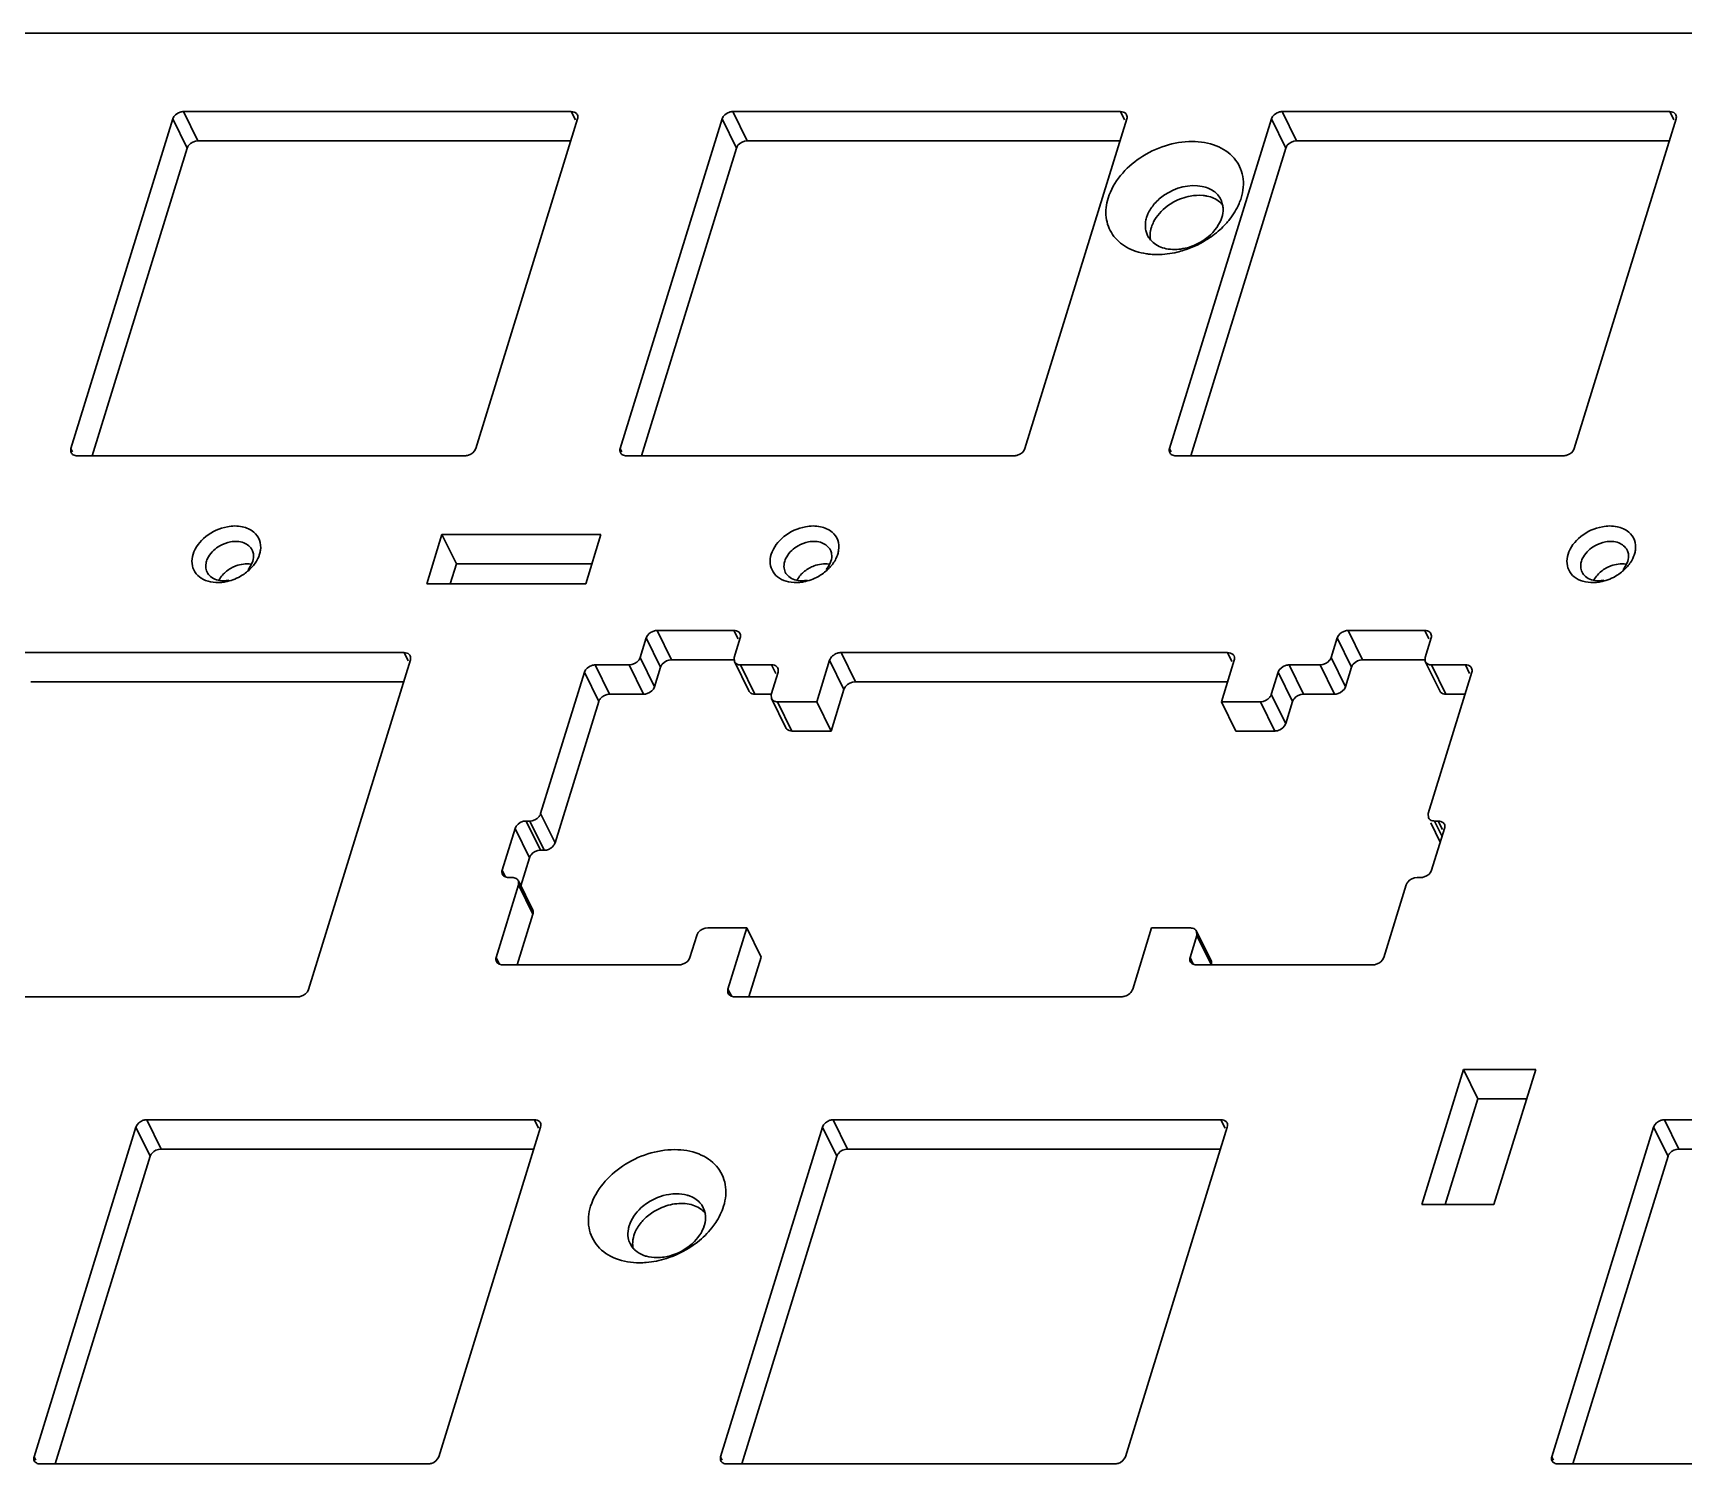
# Model space of a CAD drawing. Header units: millimetres. Extents: x 491 to 1718, y -1006 to -146.
# Drawn here: x 1359.1 to 1411.7, y -352.3 to -306.7 of the extents above; entities that cross this region are included whole.
import ezdxf

# ---------------------------------------------------------------- set-up
doc = ezdxf.new("R2010")
doc.units = ezdxf.units.MM
doc.layers.get('0').update_dxf_attribs({"lineweight": 30})

msp = doc.modelspace()

# ---------------------------------------------------------------- linework, layer by layer
at = {"color": 7, "linetype": 'Continuous'}
for p, q in [((1153.681, -306.677), (1508.336, -306.677)), ((1376.266, -309.18), (1363.914, -309.18)), ((1363.914, -309.18), (1364.372, -310.112)), ((1376.396, -309.445), (1376.266, -309.18)), ((1393.766, -309.18), (1381.414, -309.18)), ((1381.414, -309.18), (1381.872, -310.112)), ((1393.896, -309.445), (1393.766, -309.18)), ((1411.266, -309.18), (1398.914, -309.18)), ((1398.914, -309.18), (1399.372, -310.112)), ((1411.396, -309.445), (1411.266, -309.18)), ((1363.571, -309.411), (1360.325, -319.915)), ((1364.029, -310.343), (1363.571, -309.411)), ((1373.22, -319.915), (1376.466, -309.411)), ((1381.071, -309.411), (1377.825, -319.915)), ((1381.529, -310.343), (1381.071, -309.411)), ((1390.72, -319.915), (1393.966, -309.411)), ((1398.571, -309.411), (1395.325, -319.915)), ((1399.029, -310.343), (1398.571, -309.411)), ((1408.22, -319.915), (1411.466, -309.411)), ((1364.372, -310.112), (1376.249, -310.112)), ((1381.872, -310.112), (1393.749, -310.112)), ((1399.372, -310.112), (1411.249, -310.112)), ((1360.999, -320.146), (1364.029, -310.343)), ((1378.499, -320.146), (1381.529, -310.343)), ((1396, -320.146), (1399.029, -310.343)), ((1360.325, -319.915), (1360.378, -320.023)), ((1360.525, -320.146), (1372.877, -320.146)), ((1377.825, -319.915), (1377.878, -320.023)), ((1378.025, -320.146), (1390.377, -320.146)), ((1395.325, -319.915), (1395.378, -320.023)), ((1395.526, -320.146), (1407.877, -320.146)), ((1371.663, -324.223), (1372.147, -322.657)), ((1372.147, -322.657), (1377.212, -322.657)), ((1372.147, -322.657), (1372.605, -323.589)), ((1377.212, -322.657), (1376.728, -324.223)), ((1372.409, -324.223), (1372.605, -323.589)), ((1372.605, -323.589), (1376.924, -323.589)), ((1376.728, -324.223), (1371.663, -324.223)), ((1378.656, -325.945), (1378.462, -326.572)), ((1379.113, -326.878), (1378.656, -325.945)), ((1381.445, -325.71), (1379.005, -325.71)), ((1379.005, -325.71), (1379.462, -326.643)), ((1381.578, -325.98), (1381.445, -325.71)), ((1381.455, -326.572), (1381.649, -325.945)), ((1400.669, -325.945), (1400.475, -326.572)), ((1401.127, -326.878), (1400.669, -325.945)), ((1403.459, -325.71), (1401.018, -325.71)), ((1401.018, -325.71), (1401.476, -326.643)), ((1403.591, -325.98), (1403.459, -325.71)), ((1403.469, -326.572), (1403.662, -325.945)), ((1370.939, -326.415), (1358.588, -326.415)), ((1371.07, -326.681), (1370.939, -326.415)), ((1378.462, -326.572), (1378.92, -327.505)), ((1379.462, -326.643), (1381.455, -326.643)), ((1381.462, -326.704), (1381.455, -326.572)), ((1397.176, -326.415), (1384.861, -326.415)), ((1384.861, -326.415), (1385.319, -327.348)), ((1397.315, -326.699), (1397.176, -326.415)), ((1400.475, -326.572), (1400.933, -327.505)), ((1401.476, -326.643), (1403.469, -326.643)), ((1403.476, -326.704), (1403.469, -326.572)), ((1367.893, -337.151), (1371.14, -326.647)), ((1376.682, -327.042), (1375.29, -331.546)), ((1377.139, -327.975), (1376.682, -327.042)), ((1378.113, -326.807), (1377.031, -326.807)), ((1377.031, -326.807), (1377.488, -327.74)), ((1378.571, -327.74), (1378.113, -326.807)), ((1378.92, -327.505), (1379.113, -326.878)), ((1381.92, -327.637), (1381.462, -326.704)), ((1382.649, -326.807), (1381.659, -326.807)), ((1381.659, -326.807), (1382.117, -327.74)), ((1382.635, -327.747), (1382.853, -327.042)), ((1382.782, -327.077), (1382.649, -326.807)), ((1384.087, -327.982), (1384.495, -326.662)), ((1384.952, -327.595), (1384.495, -326.662)), ((1397.39, -326.662), (1396.982, -327.982)), ((1398.787, -327.042), (1398.569, -327.747)), ((1399.245, -327.975), (1398.787, -327.042)), ((1400.126, -326.807), (1399.136, -326.807)), ((1399.136, -326.807), (1399.594, -327.74)), ((1400.584, -327.74), (1400.126, -326.807)), ((1400.933, -327.505), (1401.127, -326.878)), ((1403.933, -327.637), (1403.476, -326.704)), ((1403.567, -331.546), (1404.958, -327.042)), ((1404.755, -326.807), (1403.673, -326.807)), ((1403.673, -326.807), (1404.13, -327.74)), ((1404.887, -327.077), (1404.755, -326.807)), ((1359.045, -327.348), (1370.923, -327.348)), ((1384.952, -327.595), (1384.544, -328.914)), ((1385.319, -327.348), (1397.178, -327.348)), ((1375.748, -332.479), (1377.139, -327.975)), ((1377.488, -327.74), (1378.571, -327.74)), ((1382.117, -327.74), (1382.635, -327.74)), ((1382.642, -327.879), (1382.635, -327.747)), ((1383.1, -328.812), (1382.642, -327.879)), ((1382.839, -327.982), (1384.087, -327.982)), ((1382.839, -327.982), (1383.296, -328.914)), ((1384.087, -327.982), (1384.544, -328.914)), ((1396.982, -327.982), (1398.221, -327.982)), ((1396.982, -327.982), (1397.439, -328.914)), ((1398.678, -328.914), (1398.221, -327.982)), ((1398.569, -327.747), (1399.027, -328.679)), ((1399.027, -328.679), (1399.245, -327.975)), ((1399.594, -327.74), (1400.584, -327.74)), ((1404.13, -327.74), (1404.743, -327.74)), ((1384.544, -328.914), (1383.296, -328.914)), ((1398.678, -328.914), (1397.439, -328.914)), ((1374.941, -331.781), (1374.826, -331.781)), ((1374.826, -331.781), (1375.283, -332.714)), ((1375.399, -332.714), (1374.941, -331.781)), ((1375.29, -331.546), (1375.748, -332.479)), ((1403.573, -331.678), (1403.567, -331.546)), ((1403.954, -332.454), (1403.652, -331.839)), ((1403.885, -331.781), (1403.77, -331.781)), ((1403.77, -331.781), (1404.01, -332.271)), ((1404.018, -332.051), (1403.885, -331.781)), ((1374.477, -332.016), (1374.065, -333.348)), ((1374.935, -332.949), (1374.477, -332.016)), ((1403.678, -333.348), (1404.089, -332.016)), ((1374.658, -333.843), (1374.935, -332.949)), ((1375.283, -332.714), (1375.399, -332.714)), ((1374.065, -333.348), (1374.168, -333.556)), ((1374.588, -333.818), (1373.874, -336.129)), ((1374.269, -333.583), (1374.384, -333.583)), ((1374.581, -333.686), (1374.588, -333.818)), ((1375.039, -334.618), (1374.581, -333.686)), ((1375.046, -334.75), (1374.588, -333.818)), ((1402.15, -336.129), (1402.865, -333.818)), ((1403.214, -333.583), (1403.329, -333.583)), ((1374.547, -336.364), (1375.046, -334.75)), ((1380.045, -336.129), (1380.263, -335.424)), ((1381.86, -335.189), (1380.612, -335.189)), ((1381.258, -337.135), (1381.86, -335.189)), ((1381.86, -335.189), (1382.317, -336.121)), ((1394.755, -335.189), (1394.153, -337.135)), ((1395.994, -335.189), (1394.755, -335.189)), ((1396.197, -335.424), (1395.979, -336.129)), ((1396.19, -335.291), (1396.197, -335.424)), ((1396.648, -336.224), (1396.19, -335.292)), ((1396.655, -336.356), (1396.197, -335.424)), ((1373.874, -336.129), (1373.976, -336.337)), ((1374.078, -336.364), (1379.696, -336.364)), ((1382.317, -336.121), (1381.928, -337.382)), ((1395.979, -336.129), (1396.082, -336.337)), ((1396.183, -336.364), (1401.802, -336.364)), ((1381.258, -337.135), (1381.367, -337.356)), ((1355.199, -337.382), (1367.55, -337.382)), ((1381.472, -337.382), (1393.787, -337.382)), ((1403.36, -344.002), (1404.691, -339.695)), ((1404.691, -339.695), (1406.994, -339.695)), ((1404.691, -339.695), (1405.149, -340.627)), ((1406.994, -339.695), (1405.663, -344.002)), ((1404.106, -344.002), (1405.149, -340.627)), ((1405.149, -340.627), (1406.706, -340.627)), ((1375.09, -341.299), (1362.739, -341.299)), ((1362.739, -341.299), (1363.196, -342.231)), ((1375.22, -341.564), (1375.09, -341.299)), ((1396.965, -341.299), (1384.614, -341.299)), ((1384.614, -341.299), (1385.071, -342.231)), ((1397.096, -341.564), (1396.965, -341.299)), ((1423.446, -341.299), (1411.094, -341.299)), ((1411.094, -341.299), (1411.552, -342.231)), ((1362.396, -341.53), (1359.149, -352.034)), ((1362.853, -342.462), (1362.396, -341.53)), ((1372.044, -352.034), (1375.29, -341.53)), ((1384.271, -341.53), (1381.025, -352.034)), ((1384.728, -342.462), (1384.271, -341.53)), ((1393.92, -352.034), (1397.166, -341.53)), ((1410.751, -341.53), (1407.505, -352.034)), ((1411.209, -342.462), (1410.751, -341.53)), ((1363.196, -342.231), (1375.074, -342.231)), ((1385.071, -342.231), (1396.949, -342.231)), ((1411.552, -342.231), (1423.429, -342.231)), ((1359.824, -352.265), (1362.853, -342.462)), ((1381.699, -352.265), (1384.728, -342.462)), ((1408.179, -352.265), (1411.209, -342.462)), ((1405.663, -344.002), (1403.36, -344.002)), ((1359.149, -352.034), (1359.202, -352.142)), ((1359.35, -352.265), (1371.701, -352.265)), ((1381.025, -352.034), (1381.077, -352.142)), ((1381.225, -352.265), (1393.576, -352.265)), ((1407.505, -352.034), (1407.558, -352.142)), ((1407.705, -352.265), (1420.057, -352.265))]:
    msp.add_line(p, q, dxfattribs=at)
for centre, radius, start, end in [((1396.346, -312.283), 0.685, 10.8641, 26.0885), ((1395.237, -311.034), 2.551, 318.6461, 321.4986), ((1395.237, -312.828), 0.68, 194.3459, 206.141), ((1395.275, -312.797), 0.729, 220.5336, 229.4494), ((1394.82, -310.57), 3.178, 287.6808, 303.9148), ((1394.919, -311.502), 2.232, 261.469, 264.9558), ((1394.931, -311.355), 2.38, 264.9707, 270.0306), ((1365.039, -323.669), 0.418, 194.356, 206.1409), ((1383.461, -323.669), 0.418, 194.356, 206.1409), ((1408.845, -323.669), 0.418, 194.356, 206.1409), ((1378.332, -342.689), 3.178, 287.6832, 303.9153)]:
    msp.add_arc(centre, radius, start, end, dxfattribs=at)
for points, knots in [([(1363.914, -309.18), (1363.877, -309.18), (1363.737, -309.203), (1363.602, -309.31), (1363.571, -309.411)], [0, 0, 0, 0, 0.259073, 1, 1, 1, 1]), ([(1376.459, -309.281), (1376.451, -309.265), (1376.406, -309.203), (1376.323, -309.18), (1376.266, -309.18)], [0, 0, 0, 0, 0.230739, 1, 1, 1, 1]), ([(1381.414, -309.18), (1381.377, -309.18), (1381.237, -309.203), (1381.102, -309.31), (1381.071, -309.411)], [0, 0, 0, 0, 0.259073, 1, 1, 1, 1]), ([(1393.959, -309.281), (1393.952, -309.265), (1393.907, -309.203), (1393.824, -309.18), (1393.766, -309.18)], [0, 0, 0, 0, 0.230739, 1, 1, 1, 1]), ([(1398.914, -309.18), (1398.878, -309.18), (1398.737, -309.203), (1398.602, -309.31), (1398.571, -309.411)], [0, 0, 0, 0, 0.259073, 1, 1, 1, 1]), ([(1411.459, -309.281), (1411.452, -309.265), (1411.407, -309.203), (1411.324, -309.18), (1411.266, -309.18)], [0, 0, 0, 0, 0.230739, 1, 1, 1, 1]), ([(1364.029, -310.343), (1364.038, -310.311), (1364.11, -310.185), (1364.262, -310.112), (1364.372, -310.112)], [0, 0, 0, 0, 0.234683, 1, 1, 1, 1]), ([(1381.529, -310.343), (1381.539, -310.311), (1381.61, -310.185), (1381.763, -310.112), (1381.872, -310.112)], [0, 0, 0, 0, 0.234683, 1, 1, 1, 1]), ([(1393.371, -311.933), (1393.531, -311.414), (1394.146, -310.723), (1395.168, -310.234), (1396.017, -310.086), (1396.802, -310.207), (1397.419, -310.606), (1397.725, -311.248), (1397.676, -311.713), (1397.608, -311.933)], [0, 0, 0, 0, 0.262751, 0.407557, 0.546977, 0.672912, 0.783953, 0.888434, 1, 1, 1, 1]), ([(1399.029, -310.343), (1399.039, -310.311), (1399.111, -310.185), (1399.263, -310.112), (1399.372, -310.112)], [0, 0, 0, 0, 0.234683, 1, 1, 1, 1]), ([(1394.852, -312.113), (1394.945, -312.007), (1395.36, -311.646), (1395.966, -311.479), (1396.367, -311.562)], [0, 0, 0, 0, 0.256075, 1, 1, 1, 1]), ([(1396.52, -311.873), (1396.478, -311.864), (1396.302, -311.838), (1396.121, -311.848), (1395.987, -311.873)], [0, 0, 0, 0, 0.239177, 1, 1, 1, 1]), ([(1396.367, -311.562), (1396.495, -311.588), (1396.735, -311.681), (1396.909, -311.876), (1396.961, -311.982)], [0, 0, 0, 0, 0.52519, 1, 1, 1, 1]), ([(1397.02, -312.15), (1396.99, -312.115), (1396.851, -311.981), (1396.664, -311.902), (1396.52, -311.873)], [0, 0, 0, 0, 0.23644, 1, 1, 1, 1]), ([(1394.588, -313.709), (1394.368, -313.676), (1393.955, -313.549), (1393.474, -313.131), (1393.258, -312.543), (1393.31, -312.131), (1393.371, -311.933)], [0, 0, 0, 0, 0.269713, 0.512526, 0.747867, 1, 1, 1, 1]), ([(1394.597, -312.555), (1394.609, -312.516), (1394.669, -312.356), (1394.766, -312.211), (1394.852, -312.113)], [0, 0, 0, 0, 0.236528, 1, 1, 1, 1]), ([(1395.446, -312.069), (1395.378, -312.107), (1395.129, -312.269), (1394.919, -312.499), (1394.82, -312.694)], [0, 0, 0, 0, 0.263032, 1, 1, 1, 1]), ([(1397.608, -311.933), (1397.589, -311.993), (1397.498, -312.239), (1397.358, -312.466), (1397.233, -312.622)], [0, 0, 0, 0, 0.238076, 1, 1, 1, 1]), ([(1394.558, -312.865), (1394.553, -312.788), (1394.562, -312.682), (1394.589, -312.58), (1394.597, -312.555)], [0, 0, 0, 0, 0.741648, 1, 1, 1, 1]), ([(1394.749, -312.865), (1394.739, -312.899), (1394.706, -313.03), (1394.703, -313.169), (1394.722, -313.267)], [0, 0, 0, 0, 0.260929, 1, 1, 1, 1]), ([(1396.992, -312.555), (1396.967, -312.633), (1396.819, -312.961), (1396.535, -313.216), (1396.295, -313.351)], [0, 0, 0, 0, 0.230394, 1, 1, 1, 1]), ([(1397.152, -312.72), (1397.112, -312.765), (1396.942, -312.945), (1396.748, -313.103), (1396.593, -313.207)], [0, 0, 0, 0, 0.244872, 1, 1, 1, 1]), ([(1395.754, -313.547), (1395.579, -313.579), (1395.239, -313.589), (1394.919, -313.451), (1394.802, -313.351)], [0, 0, 0, 0, 0.534982, 1, 1, 1, 1]), ([(1395.786, -313.598), (1395.715, -313.62), (1395.437, -313.697), (1395.147, -313.735), (1394.933, -313.735)], [0, 0, 0, 0, 0.256675, 1, 1, 1, 1]), ([(1372.877, -320.146), (1372.914, -320.146), (1373.054, -320.123), (1373.189, -320.016), (1373.22, -319.915)], [0, 0, 0, 0, 0.259073, 1, 1, 1, 1]), ([(1390.377, -320.146), (1390.414, -320.146), (1390.554, -320.123), (1390.689, -320.016), (1390.72, -319.915)], [0, 0, 0, 0, 0.259073, 1, 1, 1, 1]), ([(1407.877, -320.146), (1407.914, -320.146), (1408.054, -320.123), (1408.189, -320.016), (1408.22, -319.915)], [0, 0, 0, 0, 0.259073, 1, 1, 1, 1]), ([(1364.216, -323.283), (1364.284, -323.063), (1364.604, -322.658), (1365.062, -322.451), (1365.311, -322.405)], [0, 0, 0, 0, 0.476961, 1, 1, 1, 1]), ([(1365.311, -322.405), (1365.466, -322.377), (1365.767, -322.369), (1366.05, -322.49), (1366.154, -322.579)], [0, 0, 0, 0, 0.534997, 1, 1, 1, 1]), ([(1382.637, -323.283), (1382.706, -323.063), (1383.026, -322.658), (1383.484, -322.451), (1383.732, -322.405)], [0, 0, 0, 0, 0.476961, 1, 1, 1, 1]), ([(1383.732, -322.405), (1383.887, -322.377), (1384.188, -322.369), (1384.471, -322.49), (1384.575, -322.579)], [0, 0, 0, 0, 0.534997, 1, 1, 1, 1]), ([(1408.022, -323.283), (1408.09, -323.063), (1408.41, -322.658), (1408.868, -322.451), (1409.117, -322.405)], [0, 0, 0, 0, 0.476961, 1, 1, 1, 1]), ([(1409.117, -322.405), (1409.272, -322.377), (1409.572, -322.369), (1409.856, -322.49), (1409.959, -322.579)], [0, 0, 0, 0, 0.534997, 1, 1, 1, 1]), ([(1365.407, -322.89), (1365.547, -322.864), (1365.82, -322.865), (1366.048, -323.043), (1366.1, -323.149)], [0, 0, 0, 0, 0.546134, 1, 1, 1, 1]), ([(1366.154, -322.579), (1366.233, -322.647), (1366.362, -322.828), (1366.378, -323.049), (1366.363, -323.155)], [0, 0, 0, 0, 0.493201, 1, 1, 1, 1]), ([(1383.828, -322.89), (1383.968, -322.864), (1384.242, -322.865), (1384.47, -323.043), (1384.522, -323.149)], [0, 0, 0, 0, 0.546134, 1, 1, 1, 1]), ([(1384.575, -322.579), (1384.654, -322.647), (1384.784, -322.828), (1384.799, -323.049), (1384.785, -323.155)], [0, 0, 0, 0, 0.493201, 1, 1, 1, 1]), ([(1409.213, -322.89), (1409.352, -322.864), (1409.626, -322.865), (1409.854, -323.043), (1409.906, -323.149)], [0, 0, 0, 0, 0.546134, 1, 1, 1, 1]), ([(1409.959, -322.579), (1410.038, -322.647), (1410.168, -322.828), (1410.184, -323.049), (1410.169, -323.155)], [0, 0, 0, 0, 0.493201, 1, 1, 1, 1]), ([(1364.768, -324.162), (1364.666, -324.14), (1364.474, -324.069), (1364.255, -323.859), (1364.161, -323.576), (1364.187, -323.379), (1364.216, -323.283)], [0, 0, 0, 0, 0.26673, 0.508909, 0.746122, 1, 1, 1, 1]), ([(1364.645, -323.501), (1364.66, -323.453), (1364.752, -323.251), (1364.926, -323.094), (1365.074, -323.011)], [0, 0, 0, 0, 0.230397, 1, 1, 1, 1]), ([(1366.335, -323.283), (1366.324, -323.318), (1366.27, -323.459), (1366.185, -323.587), (1366.109, -323.674)], [0, 0, 0, 0, 0.23653, 1, 1, 1, 1]), ([(1383.19, -324.162), (1383.087, -324.14), (1382.895, -324.069), (1382.676, -323.859), (1382.582, -323.576), (1382.608, -323.379), (1382.637, -323.283)], [0, 0, 0, 0, 0.26673, 0.508909, 0.746122, 1, 1, 1, 1]), ([(1383.067, -323.501), (1383.082, -323.453), (1383.173, -323.251), (1383.348, -323.094), (1383.495, -323.011)], [0, 0, 0, 0, 0.230397, 1, 1, 1, 1]), ([(1384.756, -323.283), (1384.745, -323.318), (1384.692, -323.459), (1384.606, -323.587), (1384.53, -323.674)], [0, 0, 0, 0, 0.23653, 1, 1, 1, 1]), ([(1408.574, -324.162), (1408.471, -324.14), (1408.279, -324.069), (1408.061, -323.859), (1407.967, -323.576), (1407.993, -323.379), (1408.022, -323.283)], [0, 0, 0, 0, 0.26673, 0.508909, 0.746122, 1, 1, 1, 1]), ([(1408.451, -323.501), (1408.466, -323.453), (1408.558, -323.251), (1408.732, -323.094), (1408.88, -323.011)], [0, 0, 0, 0, 0.230397, 1, 1, 1, 1]), ([(1410.14, -323.283), (1410.13, -323.318), (1410.076, -323.459), (1409.991, -323.587), (1409.915, -323.674)], [0, 0, 0, 0, 0.23653, 1, 1, 1, 1]), ([(1364.634, -323.773), (1364.618, -323.708), (1364.617, -323.613), (1364.638, -323.524), (1364.645, -323.501)], [0, 0, 0, 0, 0.737903, 1, 1, 1, 1]), ([(1365.357, -324.112), (1365.302, -324.122), (1365.101, -324.143), (1364.883, -324.086), (1364.771, -323.991)], [0, 0, 0, 0, 0.278584, 1, 1, 1, 1]), ([(1365.425, -323.726), (1365.475, -323.698), (1365.673, -323.606), (1365.903, -323.573), (1366.062, -323.6)], [0, 0, 0, 0, 0.262448, 1, 1, 1, 1]), ([(1366.109, -323.674), (1366.082, -323.705), (1365.966, -323.826), (1365.829, -323.926), (1365.718, -323.988)], [0, 0, 0, 0, 0.24409, 1, 1, 1, 1]), ([(1366.119, -323.501), (1366.112, -323.525), (1366.074, -323.623), (1366.015, -323.712), (1365.962, -323.773)], [0, 0, 0, 0, 0.236531, 1, 1, 1, 1]), ([(1383.056, -323.773), (1383.039, -323.708), (1383.038, -323.613), (1383.06, -323.524), (1383.067, -323.501)], [0, 0, 0, 0, 0.737903, 1, 1, 1, 1]), ([(1383.779, -324.112), (1383.723, -324.122), (1383.522, -324.143), (1383.304, -324.086), (1383.193, -323.991)], [0, 0, 0, 0, 0.278584, 1, 1, 1, 1]), ([(1383.846, -323.726), (1383.896, -323.698), (1384.094, -323.606), (1384.324, -323.573), (1384.483, -323.6)], [0, 0, 0, 0, 0.262448, 1, 1, 1, 1]), ([(1384.53, -323.674), (1384.503, -323.705), (1384.387, -323.826), (1384.25, -323.926), (1384.139, -323.988)], [0, 0, 0, 0, 0.24409, 1, 1, 1, 1]), ([(1384.54, -323.501), (1384.533, -323.525), (1384.496, -323.623), (1384.436, -323.712), (1384.383, -323.773)], [0, 0, 0, 0, 0.236531, 1, 1, 1, 1]), ([(1408.44, -323.773), (1408.423, -323.708), (1408.422, -323.613), (1408.444, -323.524), (1408.451, -323.501)], [0, 0, 0, 0, 0.737903, 1, 1, 1, 1]), ([(1409.163, -324.112), (1409.107, -324.122), (1408.907, -324.143), (1408.688, -324.086), (1408.577, -323.991)], [0, 0, 0, 0, 0.278584, 1, 1, 1, 1]), ([(1409.231, -323.726), (1409.281, -323.698), (1409.479, -323.606), (1409.708, -323.573), (1409.867, -323.6)], [0, 0, 0, 0, 0.262448, 1, 1, 1, 1]), ([(1409.915, -323.674), (1409.888, -323.705), (1409.772, -323.826), (1409.634, -323.926), (1409.524, -323.988)], [0, 0, 0, 0, 0.24409, 1, 1, 1, 1]), ([(1409.925, -323.501), (1409.917, -323.525), (1409.88, -323.623), (1409.821, -323.712), (1409.768, -323.773)], [0, 0, 0, 0, 0.236531, 1, 1, 1, 1]), ([(1365.24, -324.162), (1365.199, -324.169), (1365.043, -324.191), (1364.882, -324.185), (1364.768, -324.162)], [0, 0, 0, 0, 0.261057, 1, 1, 1, 1]), ([(1383.661, -324.162), (1383.62, -324.169), (1383.464, -324.191), (1383.304, -324.185), (1383.19, -324.162)], [0, 0, 0, 0, 0.261057, 1, 1, 1, 1]), ([(1409.045, -324.162), (1409.005, -324.169), (1408.849, -324.191), (1408.688, -324.185), (1408.574, -324.162)], [0, 0, 0, 0, 0.261057, 1, 1, 1, 1]), ([(1379.005, -325.71), (1378.967, -325.71), (1378.824, -325.734), (1378.687, -325.843), (1378.656, -325.945)], [0, 0, 0, 0, 0.258957, 1, 1, 1, 1]), ([(1381.642, -325.813), (1381.634, -325.797), (1381.589, -325.734), (1381.504, -325.71), (1381.445, -325.71)], [0, 0, 0, 0, 0.230371, 1, 1, 1, 1]), ([(1401.018, -325.71), (1400.98, -325.71), (1400.838, -325.734), (1400.701, -325.843), (1400.669, -325.945)], [0, 0, 0, 0, 0.258957, 1, 1, 1, 1]), ([(1403.655, -325.813), (1403.648, -325.797), (1403.602, -325.734), (1403.518, -325.71), (1403.459, -325.71)], [0, 0, 0, 0, 0.230371, 1, 1, 1, 1]), ([(1371.133, -326.517), (1371.125, -326.501), (1371.08, -326.439), (1370.997, -326.415), (1370.939, -326.415)], [0, 0, 0, 0, 0.230739, 1, 1, 1, 1]), ([(1378.462, -326.572), (1378.452, -326.605), (1378.379, -326.733), (1378.224, -326.807), (1378.113, -326.807)], [0, 0, 0, 0, 0.234574, 1, 1, 1, 1]), ([(1379.113, -326.878), (1379.123, -326.845), (1379.196, -326.717), (1379.351, -326.643), (1379.462, -326.643)], [0, 0, 0, 0, 0.234574, 1, 1, 1, 1]), ([(1384.861, -326.415), (1384.822, -326.415), (1384.672, -326.44), (1384.528, -326.555), (1384.495, -326.662)], [0, 0, 0, 0, 0.259073, 1, 1, 1, 1]), ([(1397.382, -326.523), (1397.374, -326.507), (1397.326, -326.44), (1397.237, -326.415), (1397.176, -326.415)], [0, 0, 0, 0, 0.230739, 1, 1, 1, 1]), ([(1400.475, -326.572), (1400.465, -326.605), (1400.392, -326.733), (1400.238, -326.807), (1400.126, -326.807)], [0, 0, 0, 0, 0.234574, 1, 1, 1, 1]), ([(1401.127, -326.878), (1401.137, -326.845), (1401.21, -326.717), (1401.364, -326.643), (1401.476, -326.643)], [0, 0, 0, 0, 0.234574, 1, 1, 1, 1]), ([(1377.031, -326.807), (1376.993, -326.807), (1376.85, -326.831), (1376.714, -326.94), (1376.682, -327.042)], [0, 0, 0, 0, 0.258957, 1, 1, 1, 1]), ([(1381.659, -326.807), (1381.638, -326.807), (1381.562, -326.801), (1381.486, -326.753), (1381.462, -326.704)], [0, 0, 0, 0, 0.283064, 1, 1, 1, 1]), ([(1382.846, -326.91), (1382.838, -326.894), (1382.793, -326.831), (1382.708, -326.807), (1382.649, -326.807)], [0, 0, 0, 0, 0.230371, 1, 1, 1, 1]), ([(1399.136, -326.807), (1399.099, -326.807), (1398.956, -326.831), (1398.819, -326.94), (1398.787, -327.042)], [0, 0, 0, 0, 0.258957, 1, 1, 1, 1]), ([(1403.673, -326.807), (1403.651, -326.807), (1403.576, -326.801), (1403.5, -326.753), (1403.476, -326.704)], [0, 0, 0, 0, 0.283064, 1, 1, 1, 1]), ([(1404.951, -326.91), (1404.944, -326.894), (1404.898, -326.831), (1404.814, -326.807), (1404.755, -326.807)], [0, 0, 0, 0, 0.230371, 1, 1, 1, 1]), ([(1378.571, -327.74), (1378.608, -327.74), (1378.751, -327.716), (1378.888, -327.607), (1378.92, -327.505)], [0, 0, 0, 0, 0.258957, 1, 1, 1, 1]), ([(1381.92, -327.637), (1381.928, -327.652), (1381.973, -327.716), (1382.058, -327.74), (1382.117, -327.74)], [0, 0, 0, 0, 0.230371, 1, 1, 1, 1]), ([(1384.952, -327.595), (1384.963, -327.56), (1385.04, -327.426), (1385.202, -327.348), (1385.319, -327.348)], [0, 0, 0, 0, 0.234683, 1, 1, 1, 1]), ([(1400.584, -327.74), (1400.621, -327.74), (1400.764, -327.716), (1400.901, -327.607), (1400.933, -327.505)], [0, 0, 0, 0, 0.258957, 1, 1, 1, 1]), ([(1403.933, -327.637), (1403.941, -327.652), (1403.987, -327.716), (1404.071, -327.74), (1404.13, -327.74)], [0, 0, 0, 0, 0.230371, 1, 1, 1, 1]), ([(1377.139, -327.975), (1377.15, -327.942), (1377.222, -327.814), (1377.377, -327.74), (1377.488, -327.74)], [0, 0, 0, 0, 0.234574, 1, 1, 1, 1]), ([(1382.839, -327.982), (1382.817, -327.982), (1382.742, -327.975), (1382.666, -327.928), (1382.642, -327.879)], [0, 0, 0, 0, 0.283064, 1, 1, 1, 1]), ([(1398.569, -327.747), (1398.559, -327.78), (1398.486, -327.908), (1398.332, -327.982), (1398.221, -327.982)], [0, 0, 0, 0, 0.234574, 1, 1, 1, 1]), ([(1399.245, -327.975), (1399.255, -327.942), (1399.328, -327.814), (1399.483, -327.74), (1399.594, -327.74)], [0, 0, 0, 0, 0.234574, 1, 1, 1, 1]), ([(1398.678, -328.914), (1398.716, -328.914), (1398.858, -328.891), (1398.995, -328.782), (1399.027, -328.679)], [0, 0, 0, 0, 0.258957, 1, 1, 1, 1]), ([(1383.1, -328.812), (1383.107, -328.827), (1383.153, -328.891), (1383.238, -328.914), (1383.296, -328.914)], [0, 0, 0, 0, 0.230371, 1, 1, 1, 1]), ([(1374.826, -331.781), (1374.788, -331.781), (1374.646, -331.805), (1374.509, -331.914), (1374.477, -332.016)], [0, 0, 0, 0, 0.258957, 1, 1, 1, 1]), ([(1375.29, -331.546), (1375.28, -331.579), (1375.207, -331.707), (1375.052, -331.781), (1374.941, -331.781)], [0, 0, 0, 0, 0.234574, 1, 1, 1, 1]), ([(1403.77, -331.781), (1403.749, -331.781), (1403.673, -331.775), (1403.597, -331.727), (1403.574, -331.678)], [0, 0, 0, 0, 0.283064, 1, 1, 1, 1]), ([(1404.082, -331.884), (1404.074, -331.868), (1404.029, -331.805), (1403.944, -331.781), (1403.885, -331.781)], [0, 0, 0, 0, 0.230371, 1, 1, 1, 1]), ([(1374.935, -332.949), (1374.945, -332.916), (1375.018, -332.788), (1375.172, -332.714), (1375.283, -332.714)], [0, 0, 0, 0, 0.234574, 1, 1, 1, 1]), ([(1403.329, -333.583), (1403.366, -333.583), (1403.509, -333.559), (1403.646, -333.45), (1403.678, -333.348)], [0, 0, 0, 0, 0.258957, 1, 1, 1, 1]), ([(1402.865, -333.818), (1402.875, -333.785), (1402.948, -333.657), (1403.102, -333.583), (1403.214, -333.583)], [0, 0, 0, 0, 0.234574, 1, 1, 1, 1]), ([(1380.263, -335.424), (1380.273, -335.391), (1380.346, -335.263), (1380.501, -335.189), (1380.612, -335.189)], [0, 0, 0, 0, 0.234574, 1, 1, 1, 1]), ([(1395.994, -335.189), (1396.015, -335.189), (1396.09, -335.195), (1396.166, -335.243), (1396.19, -335.292)], [0, 0, 0, 0, 0.283064, 1, 1, 1, 1]), ([(1379.696, -336.364), (1379.734, -336.364), (1379.876, -336.34), (1380.013, -336.231), (1380.045, -336.129)], [0, 0, 0, 0, 0.258957, 1, 1, 1, 1]), ([(1401.802, -336.364), (1401.839, -336.364), (1401.982, -336.34), (1402.119, -336.231), (1402.15, -336.129)], [0, 0, 0, 0, 0.258957, 1, 1, 1, 1]), ([(1367.55, -337.382), (1367.587, -337.382), (1367.728, -337.359), (1367.862, -337.252), (1367.893, -337.151)], [0, 0, 0, 0, 0.259073, 1, 1, 1, 1]), ([(1393.787, -337.382), (1393.826, -337.382), (1393.976, -337.357), (1394.12, -337.243), (1394.153, -337.135)], [0, 0, 0, 0, 0.259073, 1, 1, 1, 1]), ([(1362.739, -341.299), (1362.702, -341.299), (1362.561, -341.322), (1362.427, -341.429), (1362.396, -341.53)], [0, 0, 0, 0, 0.259073, 1, 1, 1, 1]), ([(1375.284, -341.4), (1375.276, -341.384), (1375.231, -341.322), (1375.148, -341.299), (1375.09, -341.299)], [0, 0, 0, 0, 0.230739, 1, 1, 1, 1]), ([(1384.614, -341.299), (1384.577, -341.299), (1384.437, -341.322), (1384.302, -341.429), (1384.271, -341.53)], [0, 0, 0, 0, 0.259073, 1, 1, 1, 1]), ([(1397.159, -341.4), (1397.151, -341.384), (1397.106, -341.322), (1397.023, -341.299), (1396.965, -341.299)], [0, 0, 0, 0, 0.230739, 1, 1, 1, 1]), ([(1411.094, -341.299), (1411.057, -341.299), (1410.917, -341.322), (1410.782, -341.429), (1410.751, -341.53)], [0, 0, 0, 0, 0.259073, 1, 1, 1, 1]), ([(1362.853, -342.462), (1362.863, -342.43), (1362.935, -342.304), (1363.087, -342.231), (1363.196, -342.231)], [0, 0, 0, 0, 0.234683, 1, 1, 1, 1]), ([(1381.12, -344.052), (1381.188, -343.832), (1381.237, -343.367), (1380.931, -342.725), (1380.314, -342.326), (1379.529, -342.205), (1378.68, -342.353), (1377.658, -342.843), (1377.043, -343.533), (1376.883, -344.052)], [0, 0, 0, 0, 0.111566, 0.216047, 0.327087, 0.453023, 0.592443, 0.737249, 1, 1, 1, 1]), ([(1384.728, -342.462), (1384.738, -342.43), (1384.81, -342.304), (1384.962, -342.231), (1385.071, -342.231)], [0, 0, 0, 0, 0.234683, 1, 1, 1, 1]), ([(1411.209, -342.462), (1411.219, -342.43), (1411.291, -342.304), (1411.443, -342.231), (1411.552, -342.231)], [0, 0, 0, 0, 0.234683, 1, 1, 1, 1]), ([(1378.682, -343.954), (1378.613, -344), (1378.369, -344.19), (1378.176, -344.457), (1378.109, -344.674)], [0, 0, 0, 0, 0.268717, 1, 1, 1, 1]), ([(1379.621, -343.655), (1379.541, -343.655), (1379.21, -343.684), (1378.89, -343.813), (1378.682, -343.954)], [0, 0, 0, 0, 0.241653, 1, 1, 1, 1]), ([(1379.494, -343.993), (1379.668, -343.96), (1380.006, -343.95), (1380.326, -344.083), (1380.444, -344.182)], [0, 0, 0, 0, 0.534715, 1, 1, 1, 1]), ([(1380.055, -343.733), (1380.022, -343.72), (1379.882, -343.673), (1379.733, -343.655), (1379.621, -343.655)], [0, 0, 0, 0, 0.239429, 1, 1, 1, 1]), ([(1380.473, -344.101), (1380.453, -344.06), (1380.353, -343.899), (1380.188, -343.785), (1380.055, -343.733)], [0, 0, 0, 0, 0.241494, 1, 1, 1, 1]), ([(1376.883, -344.052), (1376.815, -344.272), (1376.765, -344.737), (1377.072, -345.379), (1377.688, -345.778), (1378.184, -345.854), (1378.444, -345.854)], [0, 0, 0, 0, 0.246271, 0.476902, 0.72201, 1, 1, 1, 1]), ([(1378.522, -344.536), (1378.552, -344.502), (1378.683, -344.367), (1378.837, -344.256), (1378.961, -344.187)], [0, 0, 0, 0, 0.244275, 1, 1, 1, 1]), ([(1380.504, -344.674), (1380.514, -344.641), (1380.546, -344.514), (1380.55, -344.379), (1380.533, -344.284)], [0, 0, 0, 0, 0.260925, 1, 1, 1, 1]), ([(1380.745, -344.742), (1380.788, -344.688), (1380.943, -344.476), (1381.062, -344.237), (1381.12, -344.052)], [0, 0, 0, 0, 0.262296, 1, 1, 1, 1]), ([(1378.109, -344.674), (1378.099, -344.706), (1378.067, -344.833), (1378.063, -344.968), (1378.08, -345.063)], [0, 0, 0, 0, 0.260925, 1, 1, 1, 1]), ([(1378.261, -344.984), (1378.273, -344.945), (1378.335, -344.783), (1378.434, -344.636), (1378.522, -344.536)], [0, 0, 0, 0, 0.236348, 1, 1, 1, 1]), ([(1379.93, -345.394), (1379.999, -345.347), (1380.243, -345.157), (1380.437, -344.89), (1380.504, -344.674)], [0, 0, 0, 0, 0.268717, 1, 1, 1, 1]), ([(1380.105, -345.326), (1380.167, -345.285), (1380.401, -345.114), (1380.611, -344.91), (1380.745, -344.742)], [0, 0, 0, 0, 0.256296, 1, 1, 1, 1]), ([(1378.244, -345.402), (1378.265, -345.425), (1378.355, -345.514), (1378.468, -345.579), (1378.557, -345.614)], [0, 0, 0, 0, 0.241191, 1, 1, 1, 1]), ([(1378.991, -345.692), (1379.071, -345.692), (1379.402, -345.664), (1379.722, -345.534), (1379.93, -345.394)], [0, 0, 0, 0, 0.241653, 1, 1, 1, 1]), ([(1378.444, -345.854), (1378.515, -345.854), (1378.803, -345.841), (1379.089, -345.783), (1379.298, -345.717)], [0, 0, 0, 0, 0.243084, 1, 1, 1, 1]), ([(1378.557, -345.614), (1378.59, -345.627), (1378.73, -345.674), (1378.879, -345.692), (1378.991, -345.692)], [0, 0, 0, 0, 0.239429, 1, 1, 1, 1]), ([(1371.701, -352.265), (1371.738, -352.265), (1371.879, -352.242), (1372.013, -352.135), (1372.044, -352.034)], [0, 0, 0, 0, 0.259073, 1, 1, 1, 1]), ([(1393.576, -352.265), (1393.613, -352.265), (1393.754, -352.242), (1393.888, -352.135), (1393.92, -352.034)], [0, 0, 0, 0, 0.259073, 1, 1, 1, 1])]:
    msp.add_open_spline(points, degree=3, knots=knots, dxfattribs=at)
for points in [[(1376.466, -309.411), (1376.479, -309.369), (1376.478, -309.32), (1376.459, -309.281)], [(1393.966, -309.411), (1393.979, -309.369), (1393.978, -309.32), (1393.959, -309.281)], [(1411.466, -309.411), (1411.479, -309.369), (1411.478, -309.32), (1411.459, -309.281)], [(1395.987, -311.873), (1395.798, -311.907), (1395.614, -311.975), (1395.446, -312.069)], [(1397.032, -312.282), (1397.033, -312.374), (1397.019, -312.467), (1396.992, -312.555)], [(1397.019, -312.154), (1397.027, -312.196), (1397.031, -312.239), (1397.032, -312.282)], [(1394.579, -312.996), (1394.568, -312.953), (1394.561, -312.909), (1394.558, -312.865)], [(1394.82, -312.694), (1394.792, -312.749), (1394.768, -312.807), (1394.749, -312.865)], [(1394.722, -313.271), (1394.685, -313.227), (1394.652, -313.179), (1394.627, -313.127)], [(1396.295, -313.351), (1396.127, -313.445), (1395.942, -313.513), (1395.754, -313.547)], [(1360.325, -319.915), (1360.312, -319.957), (1360.313, -320.006), (1360.332, -320.045)], [(1360.332, -320.045), (1360.346, -320.074), (1360.371, -320.099), (1360.399, -320.115)], [(1360.399, -320.115), (1360.436, -320.137), (1360.482, -320.146), (1360.525, -320.146)], [(1377.825, -319.915), (1377.812, -319.957), (1377.813, -320.006), (1377.832, -320.045)], [(1377.832, -320.045), (1377.846, -320.074), (1377.871, -320.099), (1377.899, -320.115)], [(1377.899, -320.115), (1377.936, -320.137), (1377.982, -320.146), (1378.025, -320.146)], [(1395.325, -319.915), (1395.312, -319.957), (1395.313, -320.006), (1395.332, -320.045)], [(1395.332, -320.045), (1395.346, -320.074), (1395.371, -320.099), (1395.399, -320.115)], [(1395.399, -320.115), (1395.437, -320.137), (1395.482, -320.146), (1395.526, -320.146)], [(1365.074, -323.011), (1365.177, -322.953), (1365.291, -322.911), (1365.407, -322.89)], [(1383.495, -323.011), (1383.598, -322.953), (1383.712, -322.911), (1383.828, -322.89)], [(1408.88, -323.011), (1408.983, -322.953), (1409.097, -322.911), (1409.213, -322.89)], [(1366.1, -323.149), (1366.119, -323.187), (1366.132, -323.229), (1366.139, -323.272)], [(1366.139, -323.272), (1366.15, -323.348), (1366.142, -323.428), (1366.119, -323.501)], [(1366.363, -323.155), (1366.357, -323.199), (1366.348, -323.242), (1366.335, -323.283)], [(1384.522, -323.149), (1384.541, -323.187), (1384.554, -323.229), (1384.56, -323.272)], [(1384.56, -323.272), (1384.571, -323.348), (1384.563, -323.428), (1384.54, -323.501)], [(1384.785, -323.155), (1384.779, -323.199), (1384.769, -323.242), (1384.756, -323.283)], [(1409.906, -323.149), (1409.925, -323.187), (1409.938, -323.229), (1409.945, -323.272)], [(1409.945, -323.272), (1409.956, -323.348), (1409.947, -323.428), (1409.925, -323.501)], [(1410.169, -323.155), (1410.163, -323.199), (1410.153, -323.242), (1410.14, -323.283)], [(1364.771, -323.991), (1364.727, -323.953), (1364.69, -323.906), (1364.664, -323.853)], [(1365.04, -324.109), (1365.07, -324.05), (1365.109, -323.994), (1365.153, -323.944)], [(1365.153, -323.944), (1365.23, -323.856), (1365.324, -323.783), (1365.425, -323.726)], [(1365.718, -323.988), (1365.57, -324.071), (1365.407, -324.131), (1365.24, -324.162)], [(1383.193, -323.991), (1383.148, -323.953), (1383.111, -323.906), (1383.085, -323.853)], [(1383.461, -324.109), (1383.492, -324.05), (1383.53, -323.994), (1383.574, -323.944)], [(1383.574, -323.944), (1383.651, -323.856), (1383.745, -323.783), (1383.846, -323.726)], [(1384.139, -323.988), (1383.991, -324.071), (1383.828, -324.131), (1383.661, -324.162)], [(1408.577, -323.991), (1408.533, -323.953), (1408.495, -323.906), (1408.47, -323.853)], [(1408.846, -324.109), (1408.876, -324.05), (1408.915, -323.994), (1408.959, -323.944)], [(1408.959, -323.944), (1409.035, -323.856), (1409.129, -323.783), (1409.231, -323.726)], [(1409.524, -323.988), (1409.376, -324.071), (1409.212, -324.131), (1409.045, -324.162)], [(1381.649, -325.945), (1381.662, -325.903), (1381.662, -325.853), (1381.642, -325.813)], [(1403.662, -325.945), (1403.675, -325.903), (1403.675, -325.853), (1403.655, -325.813)], [(1371.14, -326.647), (1371.152, -326.605), (1371.152, -326.556), (1371.133, -326.517)], [(1397.39, -326.662), (1397.403, -326.618), (1397.403, -326.565), (1397.382, -326.523)], [(1382.853, -327.042), (1382.866, -327), (1382.865, -326.95), (1382.846, -326.91)], [(1404.958, -327.042), (1404.971, -327), (1404.971, -326.95), (1404.951, -326.91)], [(1404.089, -332.016), (1404.102, -331.974), (1404.102, -331.924), (1404.082, -331.884)], [(1375.399, -332.714), (1375.496, -332.714), (1375.598, -332.67), (1375.668, -332.602)], [(1375.668, -332.602), (1375.703, -332.568), (1375.733, -332.526), (1375.748, -332.479)], [(1374.065, -333.348), (1374.052, -333.39), (1374.053, -333.44), (1374.072, -333.48)], [(1374.072, -333.48), (1374.086, -333.507), (1374.109, -333.531), (1374.134, -333.548)], [(1374.134, -333.548), (1374.174, -333.572), (1374.223, -333.583), (1374.269, -333.583)], [(1374.384, -333.583), (1374.427, -333.583), (1374.472, -333.592), (1374.51, -333.613)], [(1374.51, -333.613), (1374.54, -333.629), (1374.566, -333.655), (1374.581, -333.686)], [(1375.046, -334.75), (1375.059, -334.708), (1375.058, -334.658), (1375.039, -334.618)], [(1373.874, -336.129), (1373.861, -336.171), (1373.861, -336.221), (1373.881, -336.261)], [(1373.881, -336.261), (1373.894, -336.288), (1373.917, -336.312), (1373.943, -336.328)], [(1373.943, -336.328), (1373.982, -336.353), (1374.031, -336.364), (1374.078, -336.364)], [(1395.979, -336.129), (1395.966, -336.171), (1395.967, -336.221), (1395.986, -336.261)], [(1395.986, -336.261), (1396, -336.288), (1396.022, -336.312), (1396.048, -336.328)], [(1396.048, -336.328), (1396.088, -336.353), (1396.137, -336.364), (1396.183, -336.364)], [(1396.655, -336.356), (1396.668, -336.314), (1396.667, -336.264), (1396.648, -336.224)], [(1381.258, -337.135), (1381.245, -337.18), (1381.245, -337.232), (1381.266, -337.274)], [(1381.266, -337.274), (1381.281, -337.305), (1381.307, -337.332), (1381.337, -337.349)], [(1381.337, -337.349), (1381.377, -337.372), (1381.426, -337.382), (1381.472, -337.382)], [(1375.29, -341.53), (1375.303, -341.488), (1375.303, -341.439), (1375.284, -341.4)], [(1397.166, -341.53), (1397.178, -341.488), (1397.178, -341.439), (1397.159, -341.4)], [(1378.961, -344.187), (1379.126, -344.095), (1379.308, -344.027), (1379.494, -343.993)], [(1380.444, -344.182), (1380.481, -344.213), (1380.515, -344.248), (1380.545, -344.285)], [(1380.533, -344.284), (1380.522, -344.221), (1380.501, -344.159), (1380.473, -344.101)], [(1378.221, -345.257), (1378.22, -345.165), (1378.234, -345.072), (1378.261, -344.984)], [(1378.08, -345.063), (1378.091, -345.127), (1378.111, -345.189), (1378.139, -345.246)], [(1378.139, -345.246), (1378.167, -345.303), (1378.203, -345.356), (1378.244, -345.402)], [(1378.238, -345.404), (1378.227, -345.356), (1378.222, -345.306), (1378.221, -345.257)], [(1359.149, -352.034), (1359.137, -352.076), (1359.137, -352.125), (1359.156, -352.164)], [(1359.156, -352.164), (1359.171, -352.193), (1359.195, -352.218), (1359.223, -352.234)], [(1359.223, -352.234), (1359.261, -352.256), (1359.306, -352.265), (1359.35, -352.265)], [(1381.025, -352.034), (1381.012, -352.076), (1381.012, -352.125), (1381.032, -352.164)], [(1381.032, -352.164), (1381.046, -352.193), (1381.07, -352.218), (1381.098, -352.234)], [(1381.098, -352.234), (1381.136, -352.256), (1381.182, -352.265), (1381.225, -352.265)], [(1407.505, -352.034), (1407.492, -352.076), (1407.493, -352.125), (1407.512, -352.164)], [(1407.512, -352.164), (1407.526, -352.193), (1407.551, -352.218), (1407.579, -352.234)], [(1407.579, -352.234), (1407.617, -352.256), (1407.662, -352.265), (1407.705, -352.265)]]:
    msp.add_open_spline(points, degree=3, dxfattribs=at)

doc.saveas('drawing.dxf')
